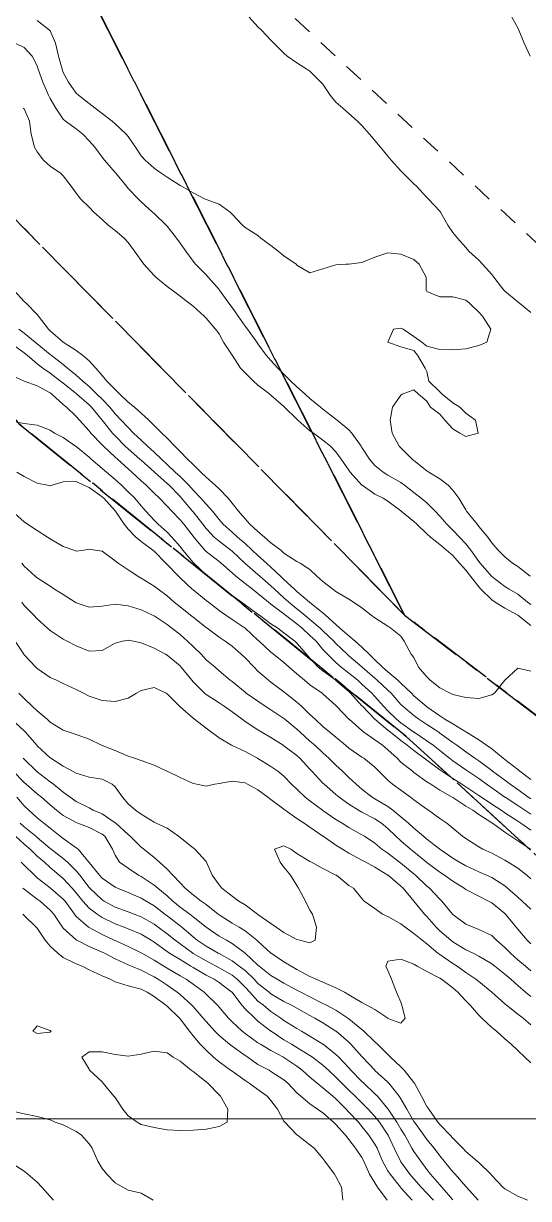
# Model space of a CAD drawing. Header units: centimetres. Extents: x 0 to 642158, y -847 to 649707.
# Drawn here: x 617126.22 to 617145.66, y 620684.32 to 620729.51 of the extents above; entities that cross this region are included whole.
import ezdxf

# ---------------------------------------------------------------- set-up
doc = ezdxf.new("R2010")
doc.units = ezdxf.units.CM
doc.header["$MEASUREMENT"] = 0
doc.linetypes.add('CENTERX2', pattern=[4, 2.5, -0.5, 0.5, -0.5])
doc.linetypes.add('JIS_02_0.7', pattern=[1.35, 0.75, -0.6])
for name, color, linetype, lineweight in [('MEV_grille', 254, 'Continuous', 9), ('WAL_parcellaire agricole', 7, 'JIS_02_0.7', 25), ('WAL_topographie 0.5', 253, 'Continuous', 20)]:
    doc.layers.add(name, color=color, linetype=linetype, lineweight=lineweight)
doc.layers.add('SPW_parcellaire cadastral', color=7, linetype='CENTERX2', lineweight=25, true_color=0xff0542)

# ---------------------------------------------------------------- blocks, each defined once
blk = doc.blocks.new('*U114')
at = {"layer": 'MEV_grille', "transparency": 33554687}
blk.add_lwpolyline([(-1338.461, 0), (1338.461, 0)], dxfattribs=at)
blk = doc.blocks.new('*U115')
at = {"layer": 'MEV_grille', "color": 0, "linetype": 'ByBlock', "lineweight": -2, "transparency": 16777216}
blk.add_blockref('*U114', (0, -1700), dxfattribs=at)

msp = doc.modelspace()

# ---------------------------------------------------------------- linework, layer by layer
at = {"layer": 'SPW_parcellaire cadastral'}
for points in [[(617140.892, 620706.757), (617121.344, 620726.604), (617107.011, 620742.951), (617087.463, 620770.389), (617092.767, 620774.441), (617095.553, 620776.249), (617098.252, 620777.932), (617107.5, 620781.763), (617113.467, 620776.394), (617114.541, 620770.236), (617121.302, 620757.889), (617125.502, 620737.105), (617140.892, 620706.757)], [(617217.936, 620684.727), (617224.042, 620668.783), (617227.571, 620662.238), (617230.328, 620651.574), (617236.821, 620625.726), (617205.491, 620657.481), (617188.586, 620670.429), (617140.892, 620706.757), (617125.502, 620737.105), (617121.302, 620757.889), (617114.541, 620770.236), (617113.467, 620776.394), (617217.936, 620684.727)], [(617082.838, 620766.859), (617087.463, 620770.389), (617107.011, 620742.951), (617121.344, 620726.604), (617140.892, 620706.757), (617188.586, 620670.429)], [(617082.838, 620766.859), (617087.915, 620758.877), (617126.08, 620714.089), (617140.94, 620702.104), (617180.2, 620666.244), (617198.721, 620649.645), (617202.743, 620647.528), (617211.738, 620638.85), (617219.57, 620629.325), (617224.544, 620619.8), (617242.443, 620568.633), (617131.683, 620480.394), (616973.114, 620705.004), (617082.838, 620766.859)], [(617180.2, 620666.244), (617140.94, 620702.104), (617126.08, 620714.089), (617087.915, 620758.877), (617082.838, 620766.859)]]:
    msp.add_lwpolyline(points, dxfattribs=at)
at = {"layer": 'WAL_parcellaire agricole'}
msp.add_lwpolyline([(617130.603, 620794.186), (617172.378, 620812.662), (617207.015, 620716.042), (617222.894, 620674.67), (617235.398, 620640.421), (617232.649, 620638.421), (617217.147, 620653.669), (617191.644, 620678.666), (617129.988, 620735.908), (617151.108, 620751.855), (617130.603, 620794.186)], dxfattribs=at)
at = {"layer": 'WAL_topographie 0.5'}
for points in [[(617126.75, 620729.623), (617127.23, 620729.25), (617127.25, 620729.221), (617127.456, 620728.75), (617127.573, 620728.25), (617127.706, 620727.75), (617127.75, 620727.627), (617127.958, 620727.25), (617128.25, 620726.833), (617128.335, 620726.75), (617128.75, 620726.424), (617128.988, 620726.25), (617129.25, 620726.046), (617129.634, 620725.75), (617129.75, 620725.645), (617130.175, 620725.25), (617130.25, 620725.156), (617130.533, 620724.75), (617130.75, 620724.42), (617130.908, 620724.25), (617131.25, 620723.945), (617131.529, 620723.75), (617131.75, 620723.602), (617132.25, 620723.279), (617132.299, 620723.25), (617132.75, 620723), (617133.214, 620722.75), (617133.25, 620722.733), (617133.75, 620722.559), (617134.184, 620722.25), (617134.25, 620722.17), (617134.659, 620721.75), (617134.75, 620721.667), (617135.25, 620721.35), (617135.358, 620721.25), (617135.75, 620720.965), (617136.025, 620720.75), (617136.25, 620720.565), (617136.722, 620720.25), (617136.75, 620720.214), (617137.25, 620719.92), (617137.75, 620720.065), (617138.25, 620720.223), (617138.625, 620720.25), (617138.75, 620720.255), (617139.25, 620720.316), (617139.75, 620720.525), (617140.25, 620720.682), (617140.75, 620720.64), (617141.25, 620720.426), (617141.459, 620720.25), (617141.727, 620719.75), (617141.729, 620719.25), (617141.75, 620719.198), (617142.25, 620718.988), (617142.75, 620718.999), (617143.25, 620718.86), (617143.394, 620718.75), (617143.75, 620718.4), (617143.892, 620718.25), (617144.21, 620717.75), (617144.063, 620717.25), (617143.75, 620717.126), (617143.25, 620716.993), (617142.75, 620716.95), (617142.25, 620716.974), (617141.75, 620717.097), (617141.56, 620717.25), (617141.25, 620717.475), (617140.843, 620717.75), (617140.75, 620717.785), (617140.472, 620717.75), (617140.25, 620717.25), (617140.75, 620717.066), (617141.25, 620716.929), (617141.393, 620716.75), (617141.682, 620716.25), (617141.75, 620716.118), (617141.831, 620715.75), (617142.25, 620715.341), (617142.338, 620715.25), (617142.75, 620714.918), (617143.018, 620714.75), (617143.25, 620714.524), (617143.62, 620714.25), (617143.724, 620713.75), (617143.25, 620713.62), (617143.019, 620713.75), (617142.75, 620713.917), (617142.441, 620714.25), (617142.25, 620714.486), (617141.896, 620714.75), (617141.75, 620714.981), (617141.432, 620715.25), (617141.25, 620715.417), (617140.806, 620715.25), (617140.75, 620715.217), (617140.432, 620714.75), (617140.337, 620714.25), (617140.418, 620713.75), (617140.688, 620713.25), (617140.75, 620713.193), (617141.184, 620712.75), (617141.25, 620712.701), (617141.75, 620712.297), (617141.821, 620712.25), (617142.25, 620712.001), (617142.565, 620711.75), (617142.75, 620711.564), (617142.98, 620711.25), (617143.25, 620710.8), (617143.281, 620710.75), (617143.682, 620710.25), (617143.75, 620710.168), (617144.095, 620709.75), (617144.25, 620709.529), (617144.5, 620709.25), (617144.75, 620708.993), (617145.043, 620708.75), (617145.25, 620708.619), (617145.727, 620708.25)], [(617134.904, 620729.75), (617135.25, 620729.372), (617135.386, 620729.25), (617135.75, 620728.866), (617135.861, 620728.75), (617136.25, 620728.361), (617136.37, 620728.25), (617136.75, 620727.994), (617137.125, 620727.75), (617137.25, 620727.677), (617137.674, 620727.25), (617137.75, 620727.167), (617138.024, 620726.75), (617138.25, 620726.486), (617138.51, 620726.25), (617138.75, 620726.05), (617139.085, 620725.75), (617139.25, 620725.583), (617139.547, 620725.25), (617139.75, 620725.005), (617139.963, 620724.75), (617140.25, 620724.402), (617140.37, 620724.25), (617140.75, 620723.846), (617140.836, 620723.75), (617141.25, 620723.346), (617141.35, 620723.25), (617141.75, 620722.814), (617141.817, 620722.75), (617142.25, 620722.287), (617142.278, 620722.25), (617142.56, 620721.75), (617142.75, 620721.465), (617142.932, 620721.25), (617143.25, 620720.886), (617143.37, 620720.75), (617143.75, 620720.399), (617143.894, 620720.25), (617144.25, 620719.852), (617144.325, 620719.75), (617144.715, 620719.25), (617144.75, 620719.218), (617145.25, 620718.806), (617145.321, 620718.75), (617145.75, 620718.394)], [(617145.026, 620729.75), (617145.25, 620729.345), (617145.286, 620729.25), (617145.5, 620728.75), (617145.726, 620728.25)], [(617125.901, 620728.75), (617126.25, 620728.577), (617126.557, 620728.25), (617126.75, 620727.883), (617126.794, 620727.75), (617126.962, 620727.25), (617127.186, 620726.75), (617127.25, 620726.627), (617127.464, 620726.25), (617127.75, 620725.823), (617127.836, 620725.75), (617128.25, 620725.457), (617128.502, 620725.25), (617128.75, 620724.988), (617128.963, 620724.75), (617129.25, 620724.372), (617129.347, 620724.25), (617129.75, 620723.78), (617129.773, 620723.75), (617130.182, 620723.25), (617130.25, 620723.16), (617130.654, 620722.75), (617130.75, 620722.652), (617131.189, 620722.25), (617131.25, 620722.195), (617131.713, 620721.75), (617131.75, 620721.709), (617132.109, 620721.25), (617132.25, 620721.06), (617132.467, 620720.75), (617132.75, 620720.363), (617132.841, 620720.25), (617133.25, 620719.838), (617133.332, 620719.75), (617133.75, 620719.278), (617133.772, 620719.25), (617134.132, 620718.75), (617134.25, 620718.584), (617134.493, 620718.25), (617134.75, 620717.864), (617134.845, 620717.75), (617135.205, 620717.25), (617135.25, 620717.186), (617135.57, 620716.75), (617135.75, 620716.541), (617136.01, 620716.25), (617136.25, 620716.018), (617136.512, 620715.75), (617136.75, 620715.53), (617137.06, 620715.25), (617137.25, 620715.086), (617137.656, 620714.75), (617137.75, 620714.674), (617138.25, 620714.286), (617138.292, 620714.25), (617138.75, 620713.873), (617138.867, 620713.75), (617139.223, 620713.25), (617139.25, 620713.206), (617139.546, 620712.75), (617139.75, 620712.51), (617140.073, 620712.25), (617140.25, 620712.142), (617140.75, 620711.855), (617140.886, 620711.75), (617141.25, 620711.463), (617141.527, 620711.25), (617141.75, 620711.07), (617142.075, 620710.75), (617142.25, 620710.559), (617142.519, 620710.25), (617142.75, 620710.025), (617143.013, 620709.75), (617143.25, 620709.49), (617143.437, 620709.25), (617143.75, 620708.811), (617143.799, 620708.75), (617144.237, 620708.25), (617144.25, 620708.236), (617144.75, 620707.856), (617144.92, 620707.75), (617145.25, 620707.56), (617145.628, 620707.25), (617145.75, 620707.157)], [(617126.216, 620726.25), (617126.25, 620726.229), (617126.448, 620725.75), (617126.52, 620725.25), (617126.647, 620724.75), (617126.75, 620724.576), (617126.993, 620724.25), (617127.25, 620724.023), (617127.644, 620723.75), (617127.75, 620723.65), (617128.052, 620723.25), (617128.25, 620722.975), (617128.436, 620722.75), (617128.75, 620722.442), (617128.931, 620722.25), (617129.25, 620721.973), (617129.486, 620721.75), (617129.75, 620721.546), (617130.096, 620721.25), (617130.25, 620721.081), (617130.497, 620720.75), (617130.75, 620720.386), (617130.856, 620720.25), (617131.25, 620719.817), (617131.321, 620719.75), (617131.75, 620719.397), (617131.94, 620719.25), (617132.25, 620719.018), (617132.599, 620718.75), (617132.75, 620718.633), (617133.174, 620718.25), (617133.25, 620718.179), (617133.608, 620717.75), (617133.75, 620717.567), (617133.925, 620717.25), (617134.25, 620716.75), (617134.25, 620716.75), (617134.582, 620716.25), (617134.75, 620716.069), (617135.071, 620715.75), (617135.25, 620715.6), (617135.709, 620715.25), (617135.75, 620715.215), (617136.25, 620714.773), (617136.276, 620714.75), (617136.75, 620714.286), (617136.789, 620714.25), (617137.25, 620713.846), (617137.388, 620713.75), (617137.75, 620713.482), (617138.043, 620713.25), (617138.25, 620713.032), (617138.451, 620712.75), (617138.75, 620712.334), (617138.804, 620712.25), (617139.25, 620711.755), (617139.256, 620711.75), (617139.75, 620711.399), (617140.07, 620711.25), (617140.25, 620711.135), (617140.75, 620710.761), (617140.764, 620710.75), (617141.25, 620710.357), (617141.367, 620710.25), (617141.75, 620709.886), (617141.896, 620709.75), (617142.25, 620709.473), (617142.511, 620709.25), (617142.75, 620709.05), (617143.008, 620708.75), (617143.25, 620708.479), (617143.424, 620708.25), (617143.75, 620707.841), (617143.833, 620707.75), (617144.25, 620707.338), (617144.385, 620707.25), (617144.75, 620707.017), (617145.25, 620706.754), (617145.255, 620706.75), (617145.75, 620706.353)], [(617125.847, 620719.25), (617126.25, 620718.819), (617126.324, 620718.75), (617126.75, 620718.313), (617126.803, 620718.25), (617127.181, 620717.75), (617127.25, 620717.688), (617127.744, 620717.25), (617127.75, 620717.245), (617128.25, 620716.929), (617128.497, 620716.75), (617128.75, 620716.537), (617129.011, 620716.25), (617129.25, 620715.967), (617129.432, 620715.75), (617129.75, 620715.428), (617129.936, 620715.25), (617130.25, 620714.947), (617130.49, 620714.75), (617130.75, 620714.522), (617131.047, 620714.25), (617131.25, 620714.044), (617131.544, 620713.75), (617131.75, 620713.553), (617132.051, 620713.25), (617132.25, 620713.046), (617132.53, 620712.75), (617132.75, 620712.54), (617133.053, 620712.25), (617133.25, 620712.063), (617133.601, 620711.75), (617133.75, 620711.611), (617134.097, 620711.25), (617134.25, 620711.063), (617134.494, 620710.75), (617134.75, 620710.461), (617134.938, 620710.25), (617135.25, 620709.963), (617135.495, 620709.75), (617135.75, 620709.535), (617136.125, 620709.25), (617136.25, 620709.142), (617136.75, 620708.811), (617136.867, 620708.75), (617137.25, 620708.506), (617137.515, 620708.25), (617137.75, 620708.048), (617138.126, 620707.75), (617138.25, 620707.662), (617138.75, 620707.361), (617138.927, 620707.25), (617139.25, 620707.029), (617139.603, 620706.75), (617139.75, 620706.652), (617140.25, 620706.327), (617140.368, 620706.25), (617140.75, 620705.948), (617140.883, 620705.75), (617141.143, 620705.25), (617141.25, 620705.121), (617141.433, 620704.75), (617141.75, 620704.385), (617141.872, 620704.25), (617142.25, 620703.962), (617142.651, 620703.75), (617142.75, 620703.698), (617143.25, 620703.582), (617143.75, 620703.543), (617144.25, 620703.689), (617144.358, 620703.75), (617144.75, 620704.25), (617144.75, 620704.25), (617145.25, 620704.715), (617145.75, 620704.599)], [(617126.042, 620717.75), (617126.25, 620717.594), (617126.67, 620717.25), (617126.75, 620717.186), (617127.25, 620716.78), (617127.289, 620716.75), (617127.75, 620716.391), (617127.923, 620716.25), (617128.25, 620715.984), (617128.502, 620715.75), (617128.75, 620715.542), (617129.051, 620715.25), (617129.25, 620715.055), (617129.545, 620714.75), (617129.75, 620714.499), (617129.986, 620714.25), (617130.25, 620713.965), (617130.464, 620713.75), (617130.75, 620713.477), (617130.994, 620713.25), (617131.25, 620713.024), (617131.531, 620712.75), (617131.75, 620712.546), (617132.066, 620712.25), (617132.25, 620712.082), (617132.587, 620711.75), (617132.75, 620711.565), (617133.045, 620711.25), (617133.25, 620711.016), (617133.496, 620710.75), (617133.75, 620710.437), (617133.912, 620710.25), (617134.25, 620709.94), (617134.459, 620709.75), (617134.75, 620709.502), (617135.03, 620709.25), (617135.25, 620709.046), (617135.571, 620708.75), (617135.75, 620708.592), (617136.121, 620708.25), (617136.25, 620708.129), (617136.659, 620707.75), (617136.75, 620707.668), (617137.236, 620707.25), (617137.25, 620707.239), (617137.75, 620706.838), (617137.846, 620706.75), (617138.25, 620706.387), (617138.405, 620706.25), (617138.75, 620705.951), (617138.99, 620705.75), (617139.25, 620705.525), (617139.526, 620705.25), (617139.75, 620705.035), (617140.043, 620704.75), (617140.25, 620704.577), (617140.635, 620704.25), (617140.75, 620704.138), (617141.153, 620703.75), (617141.25, 620703.655), (617141.722, 620703.25), (617141.75, 620703.229), (617142.25, 620702.88), (617142.447, 620702.75), (617142.75, 620702.572), (617143.25, 620702.264), (617143.272, 620702.25), (617143.75, 620701.955), (617144.048, 620701.75), (617144.25, 620701.609), (617144.692, 620701.25), (617144.75, 620701.205), (617145.25, 620700.812), (617145.325, 620700.75), (617145.75, 620700.436)], [(617125.75, 620717.198), (617126.25, 620716.841), (617126.365, 620716.75), (617126.75, 620716.419), (617126.969, 620716.25), (617127.25, 620716.062), (617127.648, 620715.75), (617127.75, 620715.668), (617128.25, 620715.276), (617128.281, 620715.25), (617128.75, 620714.836), (617128.838, 620714.75), (617129.249, 620714.25), (617129.25, 620714.249), (617129.648, 620713.75), (617129.75, 620713.644), (617130.142, 620713.25), (617130.25, 620713.15), (617130.706, 620712.75), (617130.75, 620712.71), (617131.25, 620712.259), (617131.26, 620712.25), (617131.75, 620711.82), (617131.826, 620711.75), (617132.25, 620711.31), (617132.303, 620711.25), (617132.728, 620710.75), (617132.75, 620710.723), (617133.127, 620710.25), (617133.25, 620710.086), (617133.561, 620709.75), (617133.75, 620709.592), (617134.203, 620709.25), (617134.25, 620709.211), (617134.741, 620708.75), (617134.75, 620708.741), (617135.25, 620708.31), (617135.318, 620708.25), (617135.75, 620707.874), (617135.881, 620707.75), (617136.25, 620707.417), (617136.434, 620707.25), (617136.75, 620706.997), (617137.053, 620706.75), (617137.25, 620706.59), (617137.64, 620706.25), (617137.75, 620706.144), (617138.163, 620705.75), (617138.25, 620705.656), (617138.685, 620705.25), (617138.75, 620705.194), (617139.25, 620704.763), (617139.264, 620704.75), (617139.75, 620704.327), (617139.841, 620704.25), (617140.25, 620703.868), (617140.371, 620703.75), (617140.75, 620703.322), (617140.824, 620703.25), (617141.25, 620702.89), (617141.436, 620702.75), (617141.75, 620702.548), (617142.205, 620702.25), (617142.25, 620702.217), (617142.75, 620701.858), (617142.908, 620701.75), (617143.25, 620701.501), (617143.6, 620701.25), (617143.75, 620701.147), (617144.25, 620700.773), (617144.279, 620700.75), (617144.75, 620700.401), (617144.951, 620700.25), (617145.25, 620700.046), (617145.653, 620699.75), (617145.75, 620699.685)], [(617125.75, 620715.988), (617126.25, 620715.752), (617126.253, 620715.75), (617126.75, 620715.573), (617127.25, 620715.297), (617127.31, 620715.25), (617127.75, 620714.853), (617127.875, 620714.75), (617128.25, 620714.391), (617128.383, 620714.25), (617128.75, 620713.836), (617128.815, 620713.75), (617129.25, 620713.301), (617129.299, 620713.25), (617129.75, 620712.833), (617129.84, 620712.75), (617130.25, 620712.375), (617130.39, 620712.25), (617130.75, 620711.921), (617130.941, 620711.75), (617131.25, 620711.448), (617131.457, 620711.25), (617131.75, 620710.944), (617131.929, 620710.75), (617132.25, 620710.423), (617132.395, 620710.25), (617132.75, 620709.785), (617132.776, 620709.75), (617133.206, 620709.25), (617133.25, 620709.206), (617133.75, 620708.815), (617133.83, 620708.75), (617134.25, 620708.386), (617134.4, 620708.25), (617134.75, 620707.972), (617135.039, 620707.75), (617135.25, 620707.588), (617135.65, 620707.25), (617135.75, 620707.172), (617136.25, 620706.8), (617136.312, 620706.75), (617136.75, 620706.414), (617136.951, 620706.25), (617137.25, 620705.975), (617137.483, 620705.75), (617137.75, 620705.436), (617137.921, 620705.25), (617138.25, 620704.927), (617138.457, 620704.75), (617138.75, 620704.526), (617139.089, 620704.25), (617139.25, 620704.101), (617139.635, 620703.75), (617139.75, 620703.626), (617140.081, 620703.25), (617140.25, 620703.075), (617140.579, 620702.75), (617140.75, 620702.608), (617141.25, 620702.255), (617141.259, 620702.25), (617141.75, 620701.923), (617141.992, 620701.75), (617142.25, 620701.542), (617142.617, 620701.25), (617142.75, 620701.153), (617143.25, 620700.806), (617143.331, 620700.75), (617143.75, 620700.465), (617144.045, 620700.25), (617144.25, 620700.107), (617144.75, 620699.757), (617144.76, 620699.75), (617145.25, 620699.435), (617145.526, 620699.25), (617145.75, 620699.101)], [(617125.75, 620714.211), (617126.25, 620714.118), (617126.75, 620714.062), (617127.25, 620713.865), (617127.421, 620713.75), (617127.75, 620713.583), (617128.226, 620713.25), (617128.25, 620713.236), (617128.75, 620712.825), (617128.834, 620712.75), (617129.25, 620712.397), (617129.418, 620712.25), (617129.75, 620711.965), (617129.99, 620711.75), (617130.25, 620711.501), (617130.506, 620711.25), (617130.75, 620710.962), (617130.936, 620710.75), (617131.25, 620710.409), (617131.411, 620710.25), (617131.75, 620709.938), (617131.927, 620709.75), (617132.25, 620709.388), (617132.354, 620709.25), (617132.75, 620708.781), (617132.781, 620708.75), (617133.25, 620708.308), (617133.322, 620708.25), (617133.75, 620707.911), (617133.95, 620707.75), (617134.25, 620707.512), (617134.612, 620707.25), (617134.75, 620707.155), (617135.25, 620706.793), (617135.308, 620706.75), (617135.75, 620706.418), (617136.018, 620706.25), (617136.25, 620706.077), (617136.665, 620705.75), (617136.75, 620705.671), (617137.113, 620705.25), (617137.25, 620705.103), (617137.572, 620704.75), (617137.75, 620704.607), (617138.243, 620704.25), (617138.25, 620704.245), (617138.75, 620703.81), (617138.816, 620703.75), (617139.25, 620703.27), (617139.268, 620703.25), (617139.75, 620702.751), (617139.751, 620702.75), (617140.25, 620702.333), (617140.352, 620702.25), (617140.75, 620701.927), (617140.998, 620701.75), (617141.25, 620701.546), (617141.649, 620701.25), (617141.75, 620701.175), (617142.25, 620700.805), (617142.328, 620700.75), (617142.75, 620700.476), (617143.1, 620700.25), (617143.25, 620700.151), (617143.75, 620699.821), (617143.853, 620699.75), (617144.25, 620699.482), (617144.607, 620699.25), (617144.75, 620699.15), (617145.25, 620698.827), (617145.369, 620698.75), (617145.75, 620698.486)], [(617125.964, 620712.25), (617126.25, 620712.087), (617126.75, 620711.822), (617127.145, 620711.75), (617127.25, 620711.728), (617127.324, 620711.75), (617127.75, 620711.879), (617128.25, 620711.887), (617128.541, 620711.75), (617128.75, 620711.659), (617129.25, 620711.306), (617129.314, 620711.25), (617129.75, 620710.766), (617129.763, 620710.75), (617130.099, 620710.25), (617130.25, 620710.059), (617130.553, 620709.75), (617130.75, 620709.589), (617131.199, 620709.25), (617131.25, 620709.21), (617131.701, 620708.75), (617131.75, 620708.705), (617132.185, 620708.25), (617132.25, 620708.191), (617132.722, 620707.75), (617132.75, 620707.726), (617133.25, 620707.322), (617133.341, 620707.25), (617133.75, 620706.937), (617134.013, 620706.75), (617134.25, 620706.59), (617134.75, 620706.252), (617134.753, 620706.25), (617135.25, 620705.784), (617135.291, 620705.75), (617135.75, 620705.333), (617135.851, 620705.25), (617136.25, 620704.932), (617136.453, 620704.75), (617136.75, 620704.5), (617137.042, 620704.25), (617137.25, 620704.077), (617137.721, 620703.75), (617137.75, 620703.726), (617138.25, 620703.277), (617138.275, 620703.25), (617138.75, 620702.757), (617138.757, 620702.75), (617139.25, 620702.314), (617139.33, 620702.25), (617139.75, 620701.961), (617140.04, 620701.75), (617140.25, 620701.575), (617140.603, 620701.25), (617140.75, 620701.101), (617141.193, 620700.75), (617141.25, 620700.706), (617141.75, 620700.346), (617141.899, 620700.25), (617142.25, 620700.021), (617142.729, 620699.75), (617142.75, 620699.737), (617143.25, 620699.411), (617143.519, 620699.25), (617143.75, 620699.087), (617144.25, 620698.766), (617144.275, 620698.75), (617144.75, 620698.401), (617144.98, 620698.25), (617145.25, 620698.068), (617145.743, 620697.75)], [(617125.782, 620710.75), (617126.25, 620710.339), (617126.378, 620710.25), (617126.75, 620710.009), (617127.152, 620709.75), (617127.25, 620709.691), (617127.75, 620709.398), (617128.164, 620709.25), (617128.25, 620709.211), (617128.542, 620709.25), (617128.75, 620709.285), (617128.977, 620709.25), (617129.25, 620709.215), (617129.75, 620708.845), (617129.863, 620708.75), (617130.25, 620708.49), (617130.62, 620708.25), (617130.75, 620708.175), (617131.25, 620707.868), (617131.402, 620707.75), (617131.75, 620707.492), (617132.029, 620707.25), (617132.25, 620707.072), (617132.657, 620706.75), (617132.75, 620706.676), (617133.25, 620706.279), (617133.29, 620706.25), (617133.75, 620705.911), (617133.984, 620705.75), (617134.25, 620705.559), (617134.6, 620705.25), (617134.75, 620705.107), (617135.107, 620704.75), (617135.25, 620704.602), (617135.657, 620704.25), (617135.75, 620704.177), (617136.25, 620703.798), (617136.309, 620703.75), (617136.75, 620703.405), (617136.924, 620703.25), (617137.25, 620702.937), (617137.447, 620702.75), (617137.75, 620702.47), (617138.011, 620702.25), (617138.25, 620702.055), (617138.623, 620701.75), (617138.75, 620701.641), (617139.25, 620701.294), (617139.322, 620701.25), (617139.75, 620700.91), (617139.902, 620700.75), (617140.25, 620700.404), (617140.427, 620700.25), (617140.75, 620700.016), (617141.122, 620699.75), (617141.25, 620699.656), (617141.75, 620699.289), (617141.811, 620699.25), (617142.25, 620698.938), (617142.52, 620698.75), (617142.75, 620698.563), (617143.127, 620698.25), (617143.25, 620698.164), (617143.75, 620697.84), (617143.904, 620697.75), (617144.25, 620697.593), (617144.75, 620697.328), (617144.884, 620697.25), (617145.25, 620697.019), (617145.595, 620696.75), (617145.75, 620696.615)], [(617126.157, 620708.75), (617126.25, 620708.634), (617126.675, 620708.25), (617126.75, 620708.182), (617127.25, 620707.861), (617127.422, 620707.75), (617127.75, 620707.545), (617128.214, 620707.25), (617128.25, 620707.229), (617128.75, 620707.06), (617129.25, 620707.103), (617129.75, 620707.179), (617130.25, 620707.111), (617130.75, 620706.953), (617131.185, 620706.75), (617131.25, 620706.72), (617131.75, 620706.387), (617131.932, 620706.25), (617132.25, 620706.004), (617132.539, 620705.75), (617132.75, 620705.542), (617133.061, 620705.25), (617133.25, 620705.04), (617133.598, 620704.75), (617133.75, 620704.611), (617134.175, 620704.25), (617134.25, 620704.198), (617134.75, 620703.786), (617134.793, 620703.75), (617135.25, 620703.438), (617135.526, 620703.25), (617135.75, 620703.106), (617136.25, 620702.774), (617136.28, 620702.75), (617136.75, 620702.37), (617136.874, 620702.25), (617137.25, 620701.912), (617137.433, 620701.75), (617137.75, 620701.458), (617137.981, 620701.25), (617138.25, 620700.989), (617138.508, 620700.75), (617138.75, 620700.511), (617139.026, 620700.25), (617139.25, 620700.056), (617139.642, 620699.75), (617139.75, 620699.687), (617140.25, 620699.391), (617140.443, 620699.25), (617140.75, 620699.002), (617141.042, 620698.75), (617141.25, 620698.56), (617141.618, 620698.25), (617141.75, 620698.143), (617142.248, 620697.75), (617142.25, 620697.749), (617142.75, 620697.41), (617143.011, 620697.25), (617143.25, 620697.111), (617143.75, 620696.883), (617144.052, 620696.75), (617144.25, 620696.66), (617144.75, 620696.338), (617144.86, 620696.25), (617145.25, 620695.906), (617145.425, 620695.75), (617145.75, 620695.441)], [(617126.159, 620707.25), (617126.25, 620707.126), (617126.623, 620706.75), (617126.75, 620706.607), (617127.149, 620706.25), (617127.25, 620706.157), (617127.75, 620705.835), (617127.903, 620705.75), (617128.25, 620705.567), (617128.75, 620705.371), (617129.25, 620705.397), (617129.75, 620705.673), (617130.036, 620705.75), (617130.25, 620705.789), (617130.453, 620705.75), (617130.75, 620705.685), (617131.25, 620705.485), (617131.691, 620705.25), (617131.75, 620705.219), (617132.25, 620704.798), (617132.293, 620704.75), (617132.7, 620704.25), (617132.75, 620704.193), (617133.195, 620703.75), (617133.25, 620703.704), (617133.75, 620703.375), (617133.949, 620703.25), (617134.25, 620703.04), (617134.647, 620702.75), (617134.75, 620702.667), (617135.25, 620702.337), (617135.394, 620702.25), (617135.75, 620702.044), (617136.213, 620701.75), (617136.25, 620701.728), (617136.75, 620701.354), (617136.864, 620701.25), (617137.25, 620700.829), (617137.326, 620700.75), (617137.75, 620700.296), (617137.797, 620700.25), (617138.25, 620699.86), (617138.373, 620699.75), (617138.75, 620699.482), (617139.119, 620699.25), (617139.25, 620699.178), (617139.75, 620698.92), (617140.006, 620698.75), (617140.25, 620698.544), (617140.559, 620698.25), (617140.75, 620698.076), (617141.121, 620697.75), (617141.25, 620697.646), (617141.741, 620697.25), (617141.75, 620697.242), (617142.25, 620696.865), (617142.43, 620696.75), (617142.75, 620696.523), (617143.184, 620696.25), (617143.25, 620696.198), (617143.75, 620695.94), (617144.129, 620695.75), (617144.25, 620695.683), (617144.75, 620695.282), (617144.782, 620695.25), (617145.191, 620694.75), (617145.25, 620694.674), (617145.607, 620694.25), (617145.75, 620694.114)], [(617125.9, 620705.75), (617126.234, 620705.25), (617126.25, 620705.23), (617126.693, 620704.75), (617126.75, 620704.697), (617127.25, 620704.359), (617127.498, 620704.25), (617127.75, 620704.129), (617128.25, 620703.899), (617128.527, 620703.75), (617128.75, 620703.638), (617129.25, 620703.466), (617129.75, 620703.429), (617130.25, 620703.558), (617130.572, 620703.75), (617130.75, 620703.858), (617131.25, 620703.974), (617131.714, 620703.75), (617131.75, 620703.73), (617132.23, 620703.25), (617132.25, 620703.231), (617132.75, 620702.788), (617132.802, 620702.75), (617133.25, 620702.4), (617133.46, 620702.25), (617133.75, 620702.035), (617134.228, 620701.75), (617134.25, 620701.74), (617134.75, 620701.503), (617135.232, 620701.25), (617135.25, 620701.24), (617135.75, 620700.929), (617136.019, 620700.75), (617136.25, 620700.559), (617136.54, 620700.25), (617136.75, 620700.056), (617137.068, 620699.75), (617137.25, 620699.612), (617137.738, 620699.25), (617137.75, 620699.242), (617138.25, 620698.898), (617138.496, 620698.75), (617138.75, 620698.589), (617139.25, 620698.31), (617139.347, 620698.25), (617139.75, 620697.979), (617140.021, 620697.75), (617140.25, 620697.593), (617140.702, 620697.25), (617140.75, 620697.216), (617141.25, 620696.81), (617141.319, 620696.75), (617141.75, 620696.331), (617141.85, 620696.25), (617142.25, 620695.832), (617142.333, 620695.75), (617142.736, 620695.25), (617142.75, 620695.235), (617143.25, 620694.869), (617143.527, 620694.75), (617143.75, 620694.667), (617144.25, 620694.43), (617144.434, 620694.25), (617144.75, 620693.971), (617144.965, 620693.75), (617145.25, 620693.498), (617145.543, 620693.25), (617145.75, 620693.074)], [(617126.044, 620703.75), (617126.25, 620703.55), (617126.562, 620703.25), (617126.75, 620703.077), (617127.133, 620702.75), (617127.25, 620702.64), (617127.75, 620702.328), (617127.977, 620702.25), (617128.25, 620702.161), (617128.75, 620701.978), (617129.228, 620701.75), (617129.25, 620701.741), (617129.75, 620701.547), (617130.25, 620701.331), (617130.496, 620701.25), (617130.75, 620701.161), (617131.25, 620700.988), (617131.743, 620700.75), (617131.75, 620700.747), (617132.25, 620700.507), (617132.75, 620700.276), (617132.895, 620700.25), (617133.25, 620700.181), (617133.583, 620700.25), (617133.75, 620700.275), (617134.25, 620700.372), (617134.75, 620700.304), (617134.846, 620700.25), (617135.25, 620700.034), (617135.626, 620699.75), (617135.75, 620699.665), (617136.25, 620699.288), (617136.302, 620699.25), (617136.75, 620698.936), (617137.025, 620698.75), (617137.25, 620698.596), (617137.75, 620698.255), (617137.757, 620698.25), (617138.25, 620697.912), (617138.498, 620697.75), (617138.75, 620697.596), (617139.25, 620697.331), (617139.397, 620697.25), (617139.75, 620697.062), (617140.25, 620696.756), (617140.259, 620696.75), (617140.75, 620696.33), (617140.833, 620696.25), (617141.25, 620695.755), (617141.254, 620695.75), (617141.66, 620695.25), (617141.75, 620695.157), (617142.105, 620694.75), (617142.25, 620694.616), (617142.675, 620694.25), (617142.75, 620694.192), (617143.25, 620693.884), (617143.532, 620693.75), (617143.75, 620693.638), (617144.25, 620693.344), (617144.369, 620693.25), (617144.75, 620692.945), (617144.98, 620692.75), (617145.25, 620692.515), (617145.549, 620692.25), (617145.75, 620692.08)], [(617125.759, 620702.75), (617126.25, 620702.301), (617126.3, 620702.25), (617126.731, 620701.75), (617126.75, 620701.729), (617127.25, 620701.267), (617127.276, 620701.25), (617127.75, 620700.949), (617128.113, 620700.75), (617128.25, 620700.675), (617128.75, 620700.527), (617129.25, 620700.441), (617129.635, 620700.25), (617129.75, 620700.153), (617130.04, 620699.75), (617130.25, 620699.5), (617130.539, 620699.25), (617130.75, 620699.093), (617131.25, 620698.789), (617131.335, 620698.75), (617131.75, 620698.557), (617132.184, 620698.25), (617132.25, 620698.2), (617132.75, 620697.801), (617132.825, 620697.75), (617133.25, 620697.281), (617133.269, 620697.25), (617133.483, 620696.75), (617133.75, 620696.386), (617133.856, 620696.25), (617134.25, 620695.947), (617134.516, 620695.75), (617134.75, 620695.607), (617135.237, 620695.25), (617135.25, 620695.242), (617135.75, 620694.89), (617135.949, 620694.75), (617136.25, 620694.549), (617136.75, 620694.278), (617136.856, 620694.25), (617137.25, 620694.148), (617137.456, 620694.25), (617137.506, 620694.75), (617137.342, 620695.25), (617137.25, 620695.41), (617137.077, 620695.75), (617136.809, 620696.25), (617136.75, 620696.359), (617136.502, 620696.75), (617136.25, 620697.058), (617136.103, 620697.25), (617135.879, 620697.75), (617136.25, 620697.876), (617136.515, 620697.75), (617136.75, 620697.59), (617137.25, 620697.284), (617137.312, 620697.25), (617137.75, 620697.006), (617138.25, 620696.758), (617138.266, 620696.75), (617138.75, 620696.358), (617138.929, 620696.25), (617139.25, 620695.859), (617139.337, 620695.75), (617139.75, 620695.469), (617140.045, 620695.25), (617140.25, 620695.163), (617140.75, 620694.88), (617140.909, 620694.75), (617141.25, 620694.513), (617141.568, 620694.25), (617141.75, 620694.106), (617142.176, 620693.75), (617142.25, 620693.696), (617142.75, 620693.355), (617142.913, 620693.25), (617143.25, 620693.008), (617143.633, 620692.75), (617143.75, 620692.658), (617144.25, 620692.256), (617144.257, 620692.25), (617144.75, 620691.807), (617144.818, 620691.75), (617145.25, 620691.41), (617145.453, 620691.25), (617145.75, 620690.992)], [(617126.216, 620701.25), (617126.25, 620701.213), (617126.719, 620700.75), (617126.75, 620700.722), (617127.25, 620700.345), (617127.38, 620700.25), (617127.75, 620699.949), (617128.022, 620699.75), (617128.25, 620699.587), (617128.75, 620699.339), (617128.909, 620699.25), (617129.25, 620699.109), (617129.75, 620698.771), (617129.775, 620698.75), (617130.25, 620698.32), (617130.329, 620698.25), (617130.75, 620697.832), (617130.859, 620697.75), (617131.25, 620697.433), (617131.458, 620697.25), (617131.75, 620696.983), (617131.973, 620696.75), (617132.25, 620696.461), (617132.448, 620696.25), (617132.75, 620695.997), (617133.061, 620695.75), (617133.25, 620695.618), (617133.719, 620695.25), (617133.75, 620695.226), (617134.25, 620694.909), (617134.522, 620694.75), (617134.75, 620694.616), (617135.207, 620694.25), (617135.25, 620694.21), (617135.75, 620693.755), (617135.757, 620693.75), (617136.25, 620693.423), (617136.523, 620693.25), (617136.75, 620693.121), (617137.25, 620692.86), (617137.483, 620692.75), (617137.75, 620692.632), (617138.25, 620692.419), (617138.574, 620692.25), (617138.75, 620692.156), (617139.25, 620691.859), (617139.446, 620691.75), (617139.75, 620691.58), (617140.244, 620691.25), (617140.25, 620691.246), (617140.75, 620691.064), (617140.917, 620691.25), (617140.791, 620691.75), (617140.75, 620691.869), (617140.588, 620692.25), (617140.383, 620692.75), (617140.25, 620693.088), (617140.177, 620693.25), (617140.25, 620693.446), (617140.75, 620693.526), (617141.25, 620693.329), (617141.371, 620693.25), (617141.75, 620693.05), (617142.25, 620692.793), (617142.315, 620692.75), (617142.75, 620692.415), (617142.947, 620692.25), (617143.25, 620691.922), (617143.423, 620691.75), (617143.75, 620691.372), (617143.87, 620691.25), (617144.25, 620690.896), (617144.43, 620690.75), (617144.75, 620690.463), (617144.99, 620690.25), (617145.25, 620690.014), (617145.516, 620689.75), (617145.75, 620689.54)], [(617125.831, 620700.75), (617126.25, 620700.318), (617126.326, 620700.25), (617126.75, 620699.876), (617126.911, 620699.75), (617127.25, 620699.461), (617127.499, 620699.25), (617127.75, 620699.05), (617128.25, 620698.772), (617128.31, 620698.75), (617128.75, 620698.583), (617129.25, 620698.328), (617129.352, 620698.25), (617129.652, 620697.75), (617129.75, 620697.527), (617129.922, 620697.25), (617130.25, 620697.022), (617130.656, 620696.75), (617130.75, 620696.701), (617131.25, 620696.372), (617131.389, 620696.25), (617131.75, 620695.956), (617131.971, 620695.75), (617132.25, 620695.522), (617132.621, 620695.25), (617132.75, 620695.152), (617133.249, 620694.75), (617133.25, 620694.749), (617133.75, 620694.412), (617134.034, 620694.25), (617134.25, 620694.13), (617134.75, 620693.755), (617134.756, 620693.75), (617135.25, 620693.294), (617135.301, 620693.25), (617135.75, 620692.897), (617135.99, 620692.75), (617136.25, 620692.603), (617136.75, 620692.332), (617136.905, 620692.25), (617137.25, 620692.074), (617137.75, 620691.816), (617137.882, 620691.75), (617138.25, 620691.563), (617138.713, 620691.25), (617138.75, 620691.222), (617139.25, 620690.814), (617139.328, 620690.75), (617139.75, 620690.337), (617139.844, 620690.25), (617140.25, 620689.85), (617140.356, 620689.75), (617140.75, 620689.387), (617140.879, 620689.25), (617141.25, 620688.78), (617141.271, 620688.75), (617141.55, 620688.25), (617141.75, 620687.862), (617141.821, 620687.75), (617142.177, 620687.25), (617142.25, 620687.161), (617142.644, 620686.75), (617142.75, 620686.636), (617143.138, 620686.25), (617143.25, 620686.13), (617143.692, 620685.75), (617143.75, 620685.697), (617144.21, 620685.25), (617144.25, 620685.2), (617144.676, 620684.75), (617144.75, 620684.685), (617145.25, 620684.403), (617145.619, 620684.25)], [(617125.963, 620699.75), (617126.25, 620699.425), (617126.434, 620699.25), (617126.75, 620698.961), (617127.006, 620698.75), (617127.25, 620698.558), (617127.634, 620698.25), (617127.75, 620698.159), (617128.25, 620697.809), (617128.324, 620697.75), (617128.741, 620697.25), (617128.75, 620697.239), (617129.147, 620696.75), (617129.25, 620696.635), (617129.75, 620696.292), (617129.841, 620696.25), (617130.25, 620696.084), (617130.75, 620695.869), (617130.948, 620695.75), (617131.25, 620695.576), (617131.667, 620695.25), (617131.75, 620695.189), (617132.25, 620694.799), (617132.313, 620694.75), (617132.75, 620694.381), (617132.912, 620694.25), (617133.25, 620694.024), (617133.723, 620693.75), (617133.75, 620693.736), (617134.25, 620693.464), (617134.531, 620693.25), (617134.75, 620693.082), (617135.097, 620692.75), (617135.25, 620692.587), (617135.677, 620692.25), (617135.75, 620692.193), (617136.25, 620691.899), (617136.543, 620691.75), (617136.75, 620691.635), (617137.25, 620691.353), (617137.44, 620691.25), (617137.75, 620691.069), (617138.25, 620690.758), (617138.261, 620690.75), (617138.75, 620690.327), (617138.83, 620690.25), (617139.25, 620689.777), (617139.274, 620689.75), (617139.744, 620689.25), (617139.75, 620689.244), (617140.25, 620688.791), (617140.291, 620688.75), (617140.69, 620688.25), (617140.75, 620688.157), (617140.98, 620687.75), (617141.25, 620687.284), (617141.272, 620687.25), (617141.634, 620686.75), (617141.75, 620686.588), (617142.029, 620686.25), (617142.25, 620685.956), (617142.42, 620685.75), (617142.75, 620685.343), (617142.838, 620685.25), (617143.25, 620684.777), (617143.274, 620684.75), (617143.72, 620684.25)], [(617126.098, 620698.75), (617126.25, 620698.617), (617126.698, 620698.25), (617126.75, 620698.205), (617127.25, 620697.783), (617127.291, 620697.75), (617127.75, 620697.394), (617127.919, 620697.25), (617128.25, 620696.92), (617128.392, 620696.75), (617128.75, 620696.284), (617128.78, 620696.25), (617129.25, 620695.799), (617129.33, 620695.75), (617129.75, 620695.528), (617130.25, 620695.347), (617130.487, 620695.25), (617130.75, 620695.148), (617131.25, 620694.862), (617131.402, 620694.75), (617131.75, 620694.496), (617132.06, 620694.25), (617132.25, 620694.111), (617132.739, 620693.75), (617132.75, 620693.743), (617133.25, 620693.453), (617133.636, 620693.25), (617133.75, 620693.189), (617134.25, 620692.905), (617134.446, 620692.75), (617134.75, 620692.444), (617134.932, 620692.25), (617135.25, 620691.909), (617135.456, 620691.75), (617135.75, 620691.512), (617136.135, 620691.25), (617136.25, 620691.167), (617136.75, 620690.853), (617136.924, 620690.75), (617137.25, 620690.567), (617137.75, 620690.256), (617137.759, 620690.25), (617138.25, 620689.862), (617138.365, 620689.75), (617138.75, 620689.34), (617138.829, 620689.25), (617139.25, 620688.817), (617139.32, 620688.75), (617139.75, 620688.349), (617139.846, 620688.25), (617140.25, 620687.768), (617140.262, 620687.75), (617140.598, 620687.25), (617140.75, 620686.99), (617140.898, 620686.75), (617141.178, 620686.25), (617141.25, 620686.131), (617141.515, 620685.75), (617141.75, 620685.433), (617141.891, 620685.25), (617142.25, 620684.839), (617142.329, 620684.75), (617142.75, 620684.268)], [(617125.913, 620698.25), (617126.25, 620697.949), (617126.479, 620697.75), (617126.75, 620697.486), (617127.026, 620697.25), (617127.25, 620697.049), (617127.6, 620696.75), (617127.75, 620696.623), (617128.092, 620696.25), (617128.25, 620696.068), (617128.508, 620695.75), (617128.75, 620695.485), (617129.057, 620695.25), (617129.25, 620695.122), (617129.75, 620694.878), (617130.098, 620694.75), (617130.25, 620694.691), (617130.75, 620694.478), (617131.135, 620694.25), (617131.25, 620694.178), (617131.75, 620693.819), (617131.847, 620693.75), (617132.25, 620693.503), (617132.669, 620693.25), (617132.75, 620693.2), (617133.25, 620692.91), (617133.562, 620692.75), (617133.75, 620692.62), (617134.248, 620692.25), (617134.25, 620692.247), (617134.63, 620691.75), (617134.75, 620691.608), (617135.124, 620691.25), (617135.25, 620691.143), (617135.75, 620690.752), (617135.753, 620690.75), (617136.25, 620690.425), (617136.535, 620690.25), (617136.75, 620690.123), (617137.25, 620689.821), (617137.354, 620689.75), (617137.75, 620689.442), (617137.963, 620689.25), (617138.25, 620688.986), (617138.478, 620688.75), (617138.75, 620688.483), (617138.994, 620688.25), (617139.25, 620687.998), (617139.496, 620687.75), (617139.75, 620687.468), (617139.922, 620687.25), (617140.25, 620686.77), (617140.262, 620686.75), (617140.491, 620686.25), (617140.733, 620685.75), (617140.75, 620685.724), (617141.101, 620685.25), (617141.25, 620685.074), (617141.53, 620684.75), (617141.75, 620684.522), (617142.002, 620684.25)], [(617126.139, 620697.25), (617126.25, 620697.131), (617126.641, 620696.75), (617126.75, 620696.656), (617127.25, 620696.259), (617127.26, 620696.25), (617127.75, 620695.832), (617127.821, 620695.75), (617128.186, 620695.25), (617128.25, 620695.168), (617128.729, 620694.75), (617128.75, 620694.736), (617129.25, 620694.467), (617129.718, 620694.25), (617129.75, 620694.235), (617130.25, 620694.011), (617130.75, 620693.769), (617130.781, 620693.75), (617131.25, 620693.483), (617131.627, 620693.25), (617131.75, 620693.176), (617132.25, 620692.885), (617132.48, 620692.75), (617132.75, 620692.562), (617133.177, 620692.25), (617133.25, 620692.174), (617133.685, 620691.75), (617133.75, 620691.679), (617134.115, 620691.25), (617134.25, 620691.115), (617134.642, 620690.75), (617134.75, 620690.668), (617135.25, 620690.309), (617135.341, 620690.25), (617135.75, 620690.009), (617136.236, 620689.75), (617136.25, 620689.742), (617136.75, 620689.402), (617136.953, 620689.25), (617137.25, 620688.983), (617137.527, 620688.75), (617137.75, 620688.575), (617138.133, 620688.25), (617138.25, 620688.148), (617138.644, 620687.75), (617138.75, 620687.639), (617139.115, 620687.25), (617139.25, 620687.089), (617139.52, 620686.75), (617139.75, 620686.406), (617139.834, 620686.25), (617140.047, 620685.75), (617140.25, 620685.388), (617140.339, 620685.25), (617140.736, 620684.75), (617140.75, 620684.733), (617141.191, 620684.25)], [(617126.204, 620696.25), (617126.25, 620696.213), (617126.75, 620695.833), (617126.866, 620695.75), (617127.25, 620695.407), (617127.385, 620695.25), (617127.721, 620694.75), (617127.75, 620694.714), (617128.25, 620694.265), (617128.275, 620694.25), (617128.75, 620694.011), (617129.25, 620693.79), (617129.335, 620693.75), (617129.75, 620693.536), (617130.25, 620693.307), (617130.38, 620693.25), (617130.75, 620693.102), (617131.25, 620692.848), (617131.411, 620692.75), (617131.75, 620692.517), (617132.144, 620692.25), (617132.25, 620692.165), (617132.706, 620691.75), (617132.75, 620691.702), (617133.144, 620691.25), (617133.25, 620691.12), (617133.588, 620690.75), (617133.75, 620690.587), (617134.159, 620690.25), (617134.25, 620690.179), (617134.75, 620689.822), (617134.858, 620689.75), (617135.25, 620689.477), (617135.675, 620689.25), (617135.75, 620689.207), (617136.25, 620688.88), (617136.399, 620688.75), (617136.75, 620688.384), (617136.902, 620688.25), (617137.25, 620687.953), (617137.547, 620687.75), (617137.75, 620687.609), (617138.159, 620687.25), (617138.25, 620687.167), (617138.616, 620686.75), (617138.75, 620686.587), (617139.009, 620686.25), (617139.25, 620685.897), (617139.326, 620685.75), (617139.548, 620685.25), (617139.75, 620684.914), (617139.856, 620684.75), (617140.224, 620684.25)], [(617126.198, 620695.25), (617126.25, 620695.197), (617126.709, 620694.75), (617126.75, 620694.711), (617127.059, 620694.25), (617127.25, 620694.027), (617127.547, 620693.75), (617127.75, 620693.58), (617128.25, 620693.347), (617128.488, 620693.25), (617128.75, 620693.107), (617129.25, 620692.875), (617129.558, 620692.75), (617129.75, 620692.655), (617130.25, 620692.491), (617130.75, 620692.364), (617130.985, 620692.25), (617131.25, 620692.084), (617131.704, 620691.75), (617131.75, 620691.709), (617132.231, 620691.25), (617132.25, 620691.229), (617132.61, 620690.75), (617132.75, 620690.574), (617133.018, 620690.25), (617133.25, 620690.019), (617133.542, 620689.75), (617133.75, 620689.572), (617134.198, 620689.25), (617134.25, 620689.213), (617134.75, 620688.854), (617134.905, 620688.75), (617135.25, 620688.504), (617135.607, 620688.25), (617135.75, 620688.088), (617135.995, 620687.75), (617136.25, 620687.293), (617136.285, 620687.25), (617136.75, 620686.76), (617136.766, 620686.75), (617137.25, 620686.379), (617137.41, 620686.25), (617137.75, 620685.858), (617137.824, 620685.75), (617138.198, 620685.25), (617138.25, 620685.161), (617138.463, 620684.75), (617138.513, 620684.25)], [(617127.282, 620690.75), (617127.25, 620690.719), (617126.75, 620690.667), (617126.58, 620690.75), (617126.75, 620690.959), (617127.25, 620690.775), (617127.282, 620690.75)], [(617134.067, 620687.25), (617133.75, 620687.092), (617133.25, 620686.98), (617132.75, 620686.949), (617132.25, 620686.929), (617131.75, 620686.964), (617131.25, 620687.049), (617130.75, 620687.167), (617130.605, 620687.25), (617130.25, 620687.492), (617130.045, 620687.75), (617129.75, 620688.196), (617129.706, 620688.25), (617129.284, 620688.75), (617129.25, 620688.801), (617128.77, 620689.25), (617128.75, 620689.294), (617128.473, 620689.75), (617128.75, 620689.957), (617129.25, 620689.953), (617129.75, 620689.854), (617130.25, 620689.786), (617130.75, 620689.864), (617131.25, 620689.979), (617131.75, 620689.918), (617131.988, 620689.75), (617132.25, 620689.595), (617132.68, 620689.25), (617132.75, 620689.197), (617133.25, 620688.805), (617133.321, 620688.75), (617133.75, 620688.305), (617133.809, 620688.25), (617134.09, 620687.75), (617134.067, 620687.25)], [(617131.217, 620684.25), (617130.75, 620684.526), (617130.25, 620684.636), (617130.048, 620684.75), (617129.75, 620684.917), (617129.43, 620685.25), (617129.25, 620685.472), (617129.088, 620685.75), (617128.869, 620686.25), (617128.75, 620686.426), (617128.454, 620686.75), (617128.25, 620686.889), (617127.75, 620687.149), (617127.448, 620687.25), (617127.25, 620687.339), (617126.75, 620687.465), (617126.25, 620687.571), (617125.75, 620687.694)], [(617127.376, 620684.25), (617127.25, 620684.392), (617126.933, 620684.75), (617126.75, 620684.952), (617126.396, 620685.25), (617126.25, 620685.371), (617125.75, 620685.684)]]:
    msp.add_lwpolyline(points, dxfattribs=at)

# ---------------------------------------------------------------- block references
at = {"layer": 'MEV_grille', "transparency": 33554687}
msp.add_blockref('*U115', (616669.481, 622387.381), dxfattribs=at)

doc.saveas('drawing.dxf')
